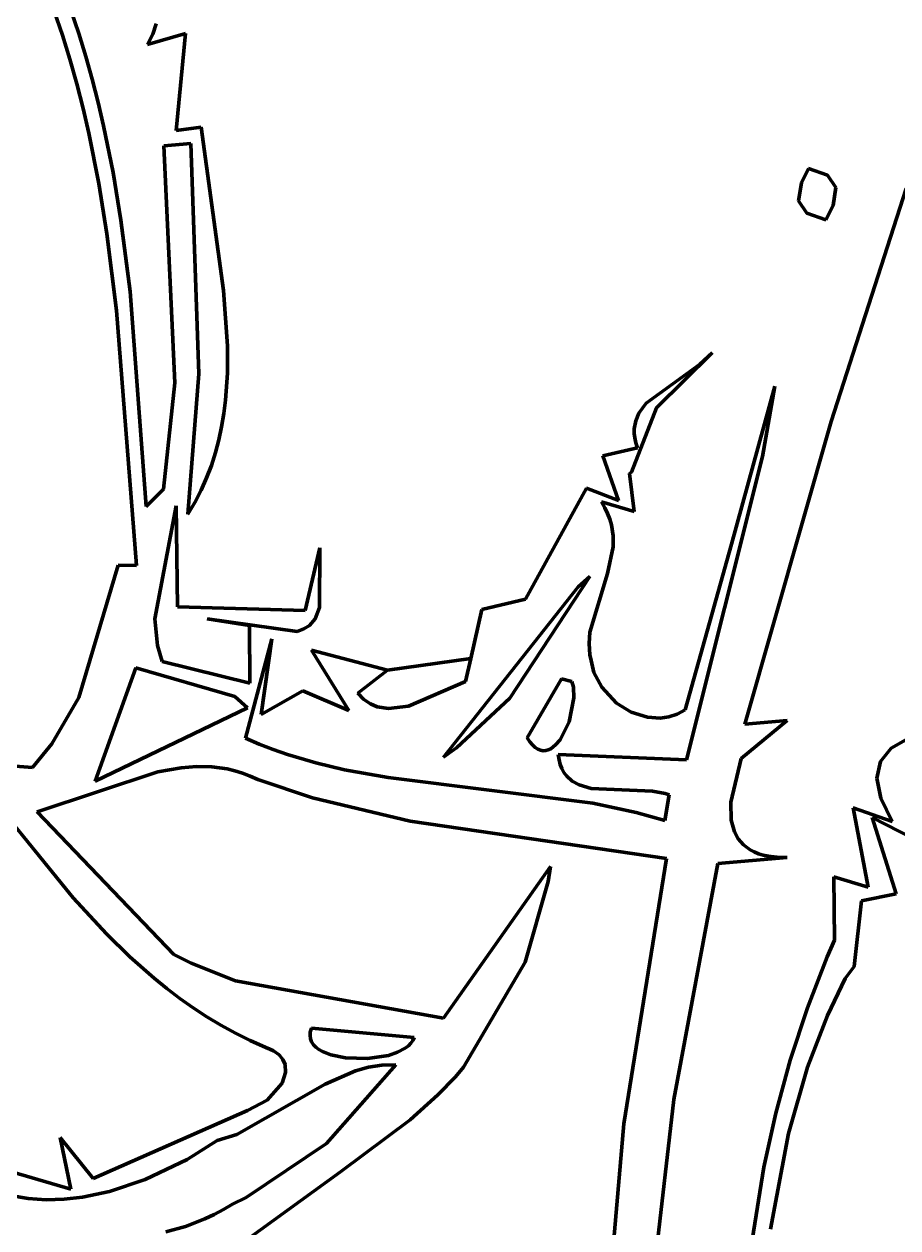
# Model space of a CAD drawing. Header units: millimetres. Extents: x 0 to 10.4, y 0 to 8.2.
# Drawn here: x 8.982 to 9.514, y 3.239 to 3.972 of the extents above; entities that cross this region are included whole.
import ezdxf

# ---------------------------------------------------------------- set-up
doc = ezdxf.new("R2010")
doc.units = ezdxf.units.MM
for name, color, linetype, lineweight in [('color#000000ff', 7, 'CONTINUOUS', 100), ('color#929292ff', 7, 'CONTINUOUS', 100), ('color#ffffffff', 7, 'CONTINUOUS', 100)]:
    doc.layers.add(name, color=color, linetype=linetype, lineweight=lineweight)

msp = doc.modelspace()

# ---------------------------------------------------------------- linework, layer by layer
at = {"layer": 'color#000000ff'}
for p, q in [((9.00562, 3.96526), (9.00064, 3.97988)), ((9.01101, 3.97988), (9.01561, 3.96615)), ((9.06062, 3.96584), (9.06276, 3.97202)), ((9.01019, 3.9505), (9.00562, 3.96526)), ((9.01561, 3.96615), (9.01986, 3.9523)), ((9.08051, 3.96623), (9.05737, 3.95942)), ((9.05737, 3.95942), (9.06062, 3.96584)), ((9.07479, 3.90712), (9.08051, 3.96623)), ((9.01437, 3.93561), (9.01019, 3.9505)), ((9.01986, 3.9523), (9.02377, 3.93833)), ((9.0182, 3.92061), (9.01437, 3.93561)), ((9.02377, 3.93833), (9.02736, 3.92426)), ((9.02169, 3.9055), (9.0182, 3.92061)), ((9.02736, 3.92426), (9.03065, 3.9101)), ((9.02775, 3.87499), (9.02169, 3.9055)), ((9.03065, 3.9101), (9.03641, 3.88152)), ((9.0901, 3.90917), (9.07479, 3.90712)), ((9.10375, 3.80981), (9.0901, 3.90917)), ((9.06742, 3.8979), (9.0838, 3.89917)), ((9.0838, 3.89917), (9.08859, 3.75902)), ((9.07412, 3.75352), (9.06742, 3.8979)), ((9.4599, 3.88394), (9.45549, 3.87532)), ((9.47144, 3.88001), (9.4599, 3.88394)), ((9.03641, 3.88152), (9.04117, 3.85268)), ((9.47639, 3.87253), (9.47144, 3.88001)), ((9.03271, 3.84419), (9.02775, 3.87499)), ((9.45549, 3.87532), (9.45381, 3.86434)), ((9.51937, 3.87185), (9.47364, 3.73002)), ((9.47474, 3.86149), (9.47639, 3.87253)), ((9.45381, 3.86434), (9.45877, 3.85683)), ((9.47035, 3.85279), (9.47474, 3.86149)), ((9.45877, 3.85683), (9.47035, 3.85279)), ((9.04117, 3.85268), (9.04674, 3.80909)), ((9.03851, 3.79761), (9.03271, 3.84419)), ((9.04674, 3.80909), (9.05655, 3.67839)), ((9.10608, 3.77612), (9.10375, 3.80981)), ((9.05069, 3.64246), (9.03851, 3.79761)), ((9.10602, 3.75947), (9.10608, 3.77612)), ((9.36738, 3.73833), (9.4012, 3.77184)), ((9.4012, 3.77184), (9.39338, 3.76466)), ((9.08859, 3.75902), (9.08191, 3.67359)), ((9.1049, 3.74304), (9.10602, 3.75947)), ((9.39338, 3.76466), (9.36103, 3.74115)), ((9.06705, 3.68885), (9.07412, 3.75352)), ((9.43933, 3.75155), (9.41291, 3.65535)), ((9.43184, 3.70871), (9.43933, 3.75155)), ((9.10389, 3.73493), (9.1049, 3.74304)), ((9.3521, 3.69928), (9.36738, 3.73833)), ((9.36103, 3.74115), (9.35652, 3.73504)), ((9.10254, 3.7269), (9.10389, 3.73493)), ((9.3546, 3.7305), (9.35372, 3.72552)), ((9.35652, 3.73504), (9.3546, 3.7305)), ((9.47364, 3.73002), (9.42096, 3.5459)), ((9.10084, 3.71895), (9.10254, 3.7269)), ((9.35372, 3.72552), (9.35371, 3.72284)), ((9.35371, 3.72284), (9.35403, 3.72003)), ((9.09876, 3.7111), (9.10084, 3.71895)), ((9.35403, 3.72003), (9.35469, 3.71708)), ((9.35469, 3.71708), (9.3557, 3.71398)), ((9.09628, 3.70336), (9.09876, 3.7111)), ((9.3557, 3.71398), (9.33456, 3.70921)), ((9.33456, 3.70921), (9.3441, 3.68203)), ((9.38547, 3.52411), (9.43184, 3.70871)), ((9.09338, 3.69573), (9.09628, 3.70336)), ((9.09003, 3.68821), (9.09338, 3.69573)), ((9.35081, 3.6983), (9.3521, 3.69928)), ((9.35377, 3.6752), (9.35081, 3.6983)), ((9.05655, 3.67839), (9.06705, 3.68885)), ((9.08622, 3.68083), (9.09003, 3.68821)), ((9.32461, 3.68947), (9.2876, 3.62197)), ((9.3441, 3.68203), (9.32461, 3.68947)), ((9.07478, 3.67865), (9.06195, 3.60998)), ((9.07562, 3.61732), (9.07478, 3.67865)), ((9.08191, 3.67359), (9.08622, 3.68083)), ((9.33587, 3.67755), (9.33381, 3.68107)), ((9.33381, 3.68107), (9.35377, 3.6752)), ((9.33754, 3.67406), (9.33587, 3.67755)), ((9.33884, 3.67062), (9.33754, 3.67406)), ((9.33982, 3.66721), (9.33884, 3.67062)), ((9.34084, 3.66047), (9.33982, 3.66721)), ((9.34082, 3.65384), (9.34084, 3.66047)), ((9.16227, 3.65324), (9.15339, 3.6151)), ((9.16207, 3.61693), (9.16227, 3.65324)), ((9.33748, 3.63757), (9.34082, 3.65384)), ((9.41291, 3.65535), (9.38471, 3.55448)), ((9.01556, 3.56198), (9.03945, 3.64268)), ((9.03945, 3.64268), (9.05069, 3.64246)), ((9.32675, 3.63562), (9.278, 3.5616)), ((9.31957, 3.62942), (9.32675, 3.63562)), ((9.32679, 3.60174), (9.33748, 3.63757)), ((9.23753, 3.52567), (9.31957, 3.62942)), ((9.2876, 3.62197), (9.26094, 3.61557)), ((9.15339, 3.6151), (9.07562, 3.61732)), ((9.15948, 3.61004), (9.16207, 3.61693)), ((9.26094, 3.61557), (9.25433, 3.5857)), ((9.06195, 3.60998), (9.06338, 3.59364)), ((9.11943, 3.6059), (9.09377, 3.61003)), ((9.09377, 3.61003), (9.14845, 3.6023)), ((9.11979, 3.57071), (9.11943, 3.6059)), ((9.15261, 3.60382), (9.15592, 3.60592)), ((9.15592, 3.60592), (9.15948, 3.61004)), ((9.13309, 3.59782), (9.11698, 3.53722)), ((9.12651, 3.55164), (9.13309, 3.59782)), ((9.14845, 3.6023), (9.15261, 3.60382)), ((9.3263, 3.59499), (9.32679, 3.60174)), ((9.06338, 3.59364), (9.06623, 3.58392)), ((9.20346, 3.57865), (9.15731, 3.59087)), ((9.15731, 3.59087), (9.17997, 3.55418)), ((9.32676, 3.58812), (9.3263, 3.59499)), ((9.06623, 3.58392), (9.11979, 3.57071)), ((9.25433, 3.5857), (9.20346, 3.57865)), ((9.32741, 3.58462), (9.32676, 3.58812)), ((9.32921, 3.57733), (9.32741, 3.58462)), ((9.05031, 3.58011), (9.02552, 3.51106)), ((9.11051, 3.56273), (9.05031, 3.58011)), ((9.33398, 3.56826), (9.32921, 3.57733)), ((9.28854, 3.53755), (9.30947, 3.57342)), ((9.30947, 3.57342), (9.31564, 3.57184)), ((9.31564, 3.57184), (9.31669, 3.56832)), ((8.99914, 3.53384), (9.01556, 3.56198)), ((9.11821, 3.5558), (9.11051, 3.56273)), ((9.15188, 3.56612), (9.12651, 3.55164)), ((9.17997, 3.55418), (9.15188, 3.56612)), ((9.278, 3.5616), (9.24557, 3.53145)), ((9.31704, 3.56187), (9.31401, 3.54719)), ((9.31669, 3.56832), (9.31704, 3.56187)), ((9.34299, 3.55871), (9.33398, 3.56826)), ((9.02552, 3.51106), (9.11821, 3.5558)), ((9.35194, 3.55315), (9.34299, 3.55871)), ((9.38471, 3.55448), (9.37979, 3.55189)), ((9.01216, 3.44018), (8.92346, 3.54872)), ((9.31401, 3.54719), (9.30858, 3.53637)), ((9.36185, 3.55), (9.35194, 3.55315)), ((9.36956, 3.54954), (9.36185, 3.55)), ((9.37471, 3.55027), (9.36956, 3.54954)), ((9.37979, 3.55189), (9.37471, 3.55027)), ((9.44678, 3.54816), (9.41892, 3.52491)), ((9.42096, 3.5459), (9.44678, 3.54816)), ((8.98728, 3.51937), (8.99914, 3.53384)), ((9.11698, 3.53722), (9.12546, 3.53361)), ((9.12546, 3.53361), (9.13399, 3.53033)), ((9.29015, 3.53511), (9.28854, 3.53755)), ((9.29177, 3.53315), (9.29015, 3.53511)), ((9.2934, 3.53165), (9.29177, 3.53315)), ((9.30588, 3.53316), (9.30295, 3.53088)), ((9.30858, 3.53637), (9.30588, 3.53316)), ((9.51019, 3.53116), (9.51915, 3.53637)), ((9.13399, 3.53033), (9.14258, 3.52736)), ((9.14258, 3.52736), (9.15989, 3.52226)), ((9.24557, 3.53145), (9.23753, 3.52567)), ((9.29504, 3.53058), (9.2934, 3.53165)), ((9.29666, 3.52992), (9.29504, 3.53058)), ((9.29827, 3.52965), (9.29666, 3.52992)), ((9.29986, 3.52973), (9.29827, 3.52965)), ((9.30142, 3.53015), (9.29986, 3.52973)), ((9.30295, 3.53088), (9.30142, 3.53015)), ((9.30793, 3.52422), (9.30744, 3.52744)), ((9.30744, 3.52744), (9.38547, 3.52411)), ((9.41892, 3.52491), (9.41244, 3.49826)), ((9.50356, 3.52306), (9.51019, 3.53116)), ((8.95732, 3.52176), (8.98728, 3.51937)), ((9.07783, 3.51934), (9.06376, 3.51677)), ((9.08722, 3.52008), (9.07783, 3.51934)), ((9.0966, 3.51986), (9.08722, 3.52008)), ((9.10597, 3.51856), (9.0966, 3.51986)), ((9.11064, 3.51745), (9.10597, 3.51856)), ((9.11531, 3.51601), (9.11064, 3.51745)), ((9.15989, 3.52226), (9.17736, 3.51813)), ((9.17736, 3.51813), (9.20382, 3.51339)), ((9.30869, 3.52133), (9.30793, 3.52422)), ((9.3097, 3.51875), (9.30869, 3.52133)), ((9.31094, 3.51647), (9.3097, 3.51875)), ((9.50143, 3.51292), (9.50356, 3.52306)), ((9.06376, 3.51677), (8.99012, 3.49244)), ((9.11998, 3.51423), (9.11531, 3.51601)), ((9.12463, 3.51209), (9.11998, 3.51423)), ((9.15789, 3.50093), (9.12463, 3.51209)), ((9.20382, 3.51339), (9.32851, 3.49775)), ((9.3124, 3.51446), (9.31094, 3.51647)), ((9.31591, 3.51121), (9.3124, 3.51446)), ((9.32013, 3.50885), (9.31591, 3.51121)), ((9.50382, 3.50076), (9.50143, 3.51292)), ((9.3275, 3.50667), (9.32013, 3.50885)), ((9.36493, 3.50495), (9.3275, 3.50667)), ((9.37262, 3.5036), (9.36493, 3.50495)), ((9.37231, 3.48717), (9.37493, 3.50286)), ((9.37493, 3.50286), (9.37262, 3.5036)), ((9.21741, 3.48679), (9.15789, 3.50093)), ((9.32851, 3.49775), (9.3549, 3.49209)), ((9.41244, 3.49826), (9.41275, 3.48741)), ((9.5107, 3.48656), (9.50382, 3.50076)), ((8.99012, 3.49244), (9.07349, 3.4057)), ((9.3549, 3.49209), (9.37231, 3.48717)), ((9.49615, 3.44658), (9.48706, 3.4949)), ((9.48706, 3.4949), (9.5107, 3.48656)), ((9.52357, 3.47633), (9.49861, 3.48901)), ((9.49861, 3.48901), (9.51328, 3.4425)), ((9.37347, 3.46407), (9.21741, 3.48679)), ((9.41275, 3.48741), (9.41476, 3.48021)), ((9.41476, 3.48021), (9.41706, 3.476)), ((9.41706, 3.476), (9.42022, 3.47234)), ((9.42022, 3.47234), (9.42431, 3.46931)), ((9.42431, 3.46931), (9.42672, 3.46805)), ((9.42672, 3.46805), (9.42938, 3.46699)), ((9.42938, 3.46699), (9.43231, 3.46611)), ((9.43231, 3.46611), (9.43551, 3.46545)), ((9.23761, 3.36687), (9.30269, 3.45926)), ((9.30269, 3.45926), (9.30139, 3.45002)), ((9.34745, 3.30261), (9.37347, 3.46407)), ((9.40455, 3.46106), (9.37783, 3.31734)), ((9.44685, 3.46477), (9.40455, 3.46106)), ((9.43551, 3.46545), (9.439, 3.46499)), ((9.439, 3.46499), (9.44277, 3.46477)), ((9.44277, 3.46477), (9.44685, 3.46477)), ((9.47568, 3.41435), (9.47533, 3.45291)), ((9.47533, 3.45291), (9.49615, 3.44658)), ((9.30139, 3.45002), (9.28737, 3.40097)), ((9.03242, 3.41817), (9.01216, 3.44018)), ((9.4921, 3.43839), (9.48756, 3.39835)), ((9.51328, 3.4425), (9.4921, 3.43839)), ((9.0466, 3.40426), (9.03242, 3.41817)), ((9.47126, 3.40419), (9.47568, 3.41435)), ((9.06142, 3.39114), (9.0466, 3.40426)), ((9.07349, 3.4057), (9.08394, 3.40036)), ((9.08394, 3.40036), (9.11101, 3.38953)), ((9.28737, 3.40097), (9.24987, 3.33696)), ((9.45913, 3.37314), (9.47126, 3.40419)), ((9.48756, 3.39835), (9.48209, 3.3911)), ((9.06912, 3.38491), (9.06142, 3.39114)), ((9.11101, 3.38953), (9.23761, 3.36687)), ((9.48209, 3.3911), (9.47133, 3.36842)), ((9.07701, 3.37893), (9.06912, 3.38491)), ((9.08512, 3.3732), (9.07701, 3.37893)), ((9.09346, 3.36776), (9.08512, 3.3732)), ((9.44867, 3.34137), (9.45913, 3.37314)), ((9.10204, 3.36261), (9.09346, 3.36776)), ((9.47133, 3.36842), (9.45929, 3.33713)), ((9.11088, 3.35777), (9.10204, 3.36261)), ((9.11999, 3.35326), (9.11088, 3.35777)), ((9.15652, 3.35846), (9.15633, 3.35629)), ((9.15633, 3.35629), (9.1566, 3.35428)), ((9.15723, 3.36078), (9.15652, 3.35846)), ((9.2198, 3.35517), (9.15723, 3.36078)), ((9.12938, 3.3491), (9.11999, 3.35326)), ((9.13186, 3.3481), (9.12938, 3.3491)), ((9.1566, 3.35428), (9.15731, 3.35243)), ((9.15731, 3.35243), (9.15843, 3.35073)), ((9.15843, 3.35073), (9.15991, 3.34919)), ((9.15991, 3.34919), (9.16174, 3.3478)), ((9.20966, 3.34612), (9.21431, 3.34857)), ((9.21431, 3.34857), (9.21621, 3.35)), ((9.21621, 3.35), (9.21778, 3.35158)), ((9.21778, 3.35158), (9.21899, 3.35331)), ((9.21899, 3.35331), (9.2198, 3.35517)), ((9.13403, 3.34699), (9.13186, 3.3481)), ((9.13748, 3.3445), (9.13403, 3.34699)), ((9.13983, 3.34171), (9.13748, 3.3445)), ((9.14118, 3.33868), (9.13983, 3.34171)), ((9.16174, 3.3478), (9.16387, 3.34657)), ((9.16387, 3.34657), (9.16891, 3.34456)), ((9.16891, 3.34456), (9.17792, 3.34268)), ((9.17792, 3.34268), (9.19124, 3.34228)), ((9.19124, 3.34228), (9.20408, 3.34426)), ((9.20408, 3.34426), (9.20966, 3.34612)), ((9.43985, 3.309), (9.44867, 3.34137)), ((9.1415, 3.33385), (9.14118, 3.33868)), ((9.18405, 3.33488), (9.16559, 3.32671)), ((9.16641, 3.29069), (9.2085, 3.33845)), ((9.19185, 3.33699), (9.18405, 3.33488)), ((9.19999, 3.33822), (9.19185, 3.33699)), ((9.2085, 3.33845), (9.19999, 3.33822)), ((9.24987, 3.33696), (9.24482, 3.33119)), ((9.45929, 3.33713), (9.44762, 3.2967)), ((9.16559, 3.32671), (9.11178, 3.29603)), ((9.13028, 3.31689), (9.13929, 3.32725)), ((9.13929, 3.32725), (9.1415, 3.33385)), ((9.24482, 3.33119), (9.23424, 3.32022)), ((9.23424, 3.32022), (9.21738, 3.305)), ((9.11818, 3.31066), (9.13028, 3.31689)), ((9.37783, 3.31734), (9.34618, 3.0415)), ((9.02431, 3.26926), (9.11818, 3.31066)), ((9.21738, 3.305), (9.1749, 3.27334)), ((9.43265, 3.27615), (9.43985, 3.309)), ((9.32394, 3.03604), (9.34745, 3.30261)), ((9.01072, 3.26282), (9.00432, 3.29416)), ((9.00432, 3.29416), (9.02431, 3.26926)), ((9.09988, 3.29233), (9.08146, 3.28093)), ((9.11178, 3.29603), (9.09988, 3.29233)), ((9.11751, 3.25773), (9.16641, 3.29069)), ((9.44762, 3.2967), (9.43676, 3.23855)), ((8.94747, 3.2814), (9.01072, 3.26282)), ((9.08146, 3.28093), (9.05598, 3.26874)), ((9.42554, 3.23179), (9.43265, 3.27615)), ((9.05598, 3.26874), (9.03434, 3.26148)), ((9.1749, 3.27334), (9.09512, 3.21561)), ((9.03434, 3.26148), (9.01775, 3.25796)), ((8.9847, 3.25714), (8.97399, 3.25903)), ((8.99561, 3.25638), (8.9847, 3.25714)), ((9.00665, 3.25669), (8.99561, 3.25638)), ((9.01775, 3.25796), (9.00665, 3.25669)), ((9.10366, 3.25039), (9.10924, 3.25377)), ((9.10924, 3.25377), (9.11751, 3.25773)), ((9.09227, 3.24465), (9.098, 3.24735)), ((9.098, 3.24735), (9.10366, 3.25039)), ((9.06864, 3.23677), (9.08058, 3.24015)), ((9.08058, 3.24015), (9.09227, 3.24465))]:
    msp.add_line(p, q, dxfattribs=at)
at = {"layer": 'color#929292ff'}
for p, q in [((9.45549, 3.87532), (9.4599, 3.88394)), ((9.4599, 3.88394), (9.47144, 3.88001)), ((9.47144, 3.88001), (9.47639, 3.87253)), ((9.45381, 3.86434), (9.45549, 3.87532)), ((9.47639, 3.87253), (9.47474, 3.86149)), ((9.45877, 3.85683), (9.45381, 3.86434)), ((9.47474, 3.86149), (9.47035, 3.85279)), ((9.47035, 3.85279), (9.45877, 3.85683)), ((9.20346, 3.57865), (9.25433, 3.5857)), ((9.25433, 3.5857), (9.25102, 3.57174)), ((9.18553, 3.56468), (9.20346, 3.57865)), ((9.25102, 3.57174), (9.2162, 3.55675)), ((9.18913, 3.56092), (9.18553, 3.56468)), ((9.19308, 3.5582), (9.18913, 3.56092)), ((9.19731, 3.55642), (9.19308, 3.5582)), ((9.20411, 3.5553), (9.19731, 3.55642)), ((9.2162, 3.55675), (9.20411, 3.5553)), ((9.15633, 3.35629), (9.15652, 3.35846)), ((9.1566, 3.35428), (9.15633, 3.35629)), ((9.15652, 3.35846), (9.15723, 3.36078)), ((9.15723, 3.36078), (9.2198, 3.35517)), ((9.15731, 3.35243), (9.1566, 3.35428)), ((9.15843, 3.35073), (9.15731, 3.35243)), ((9.15991, 3.34919), (9.15843, 3.35073)), ((9.16174, 3.3478), (9.15991, 3.34919)), ((9.21431, 3.34857), (9.20966, 3.34612)), ((9.21621, 3.35), (9.21431, 3.34857)), ((9.21778, 3.35158), (9.21621, 3.35)), ((9.21899, 3.35331), (9.21778, 3.35158)), ((9.2198, 3.35517), (9.21899, 3.35331)), ((9.16387, 3.34657), (9.16174, 3.3478)), ((9.16891, 3.34456), (9.16387, 3.34657)), ((9.17792, 3.34268), (9.16891, 3.34456)), ((9.19124, 3.34228), (9.17792, 3.34268)), ((9.20408, 3.34426), (9.19124, 3.34228)), ((9.20966, 3.34612), (9.20408, 3.34426))]:
    msp.add_line(p, q, dxfattribs=at)
at = {"layer": 'color#ffffffff'}
for p, q in [((9.00064, 3.97988), (9.00562, 3.96526)), ((9.01561, 3.96615), (9.01101, 3.97988)), ((9.06276, 3.97202), (9.06062, 3.96584)), ((9.00562, 3.96526), (9.01019, 3.9505)), ((9.01986, 3.9523), (9.01561, 3.96615)), ((9.05737, 3.95942), (9.08051, 3.96623)), ((9.06062, 3.96584), (9.05737, 3.95942)), ((9.08051, 3.96623), (9.07479, 3.90712)), ((9.01019, 3.9505), (9.01437, 3.93561)), ((9.02377, 3.93833), (9.01986, 3.9523)), ((9.01437, 3.93561), (9.0182, 3.92061)), ((9.02736, 3.92426), (9.02377, 3.93833)), ((9.0182, 3.92061), (9.02169, 3.9055)), ((9.03065, 3.9101), (9.02736, 3.92426)), ((9.02169, 3.9055), (9.02775, 3.87499)), ((9.03641, 3.88152), (9.03065, 3.9101)), ((9.07479, 3.90712), (9.0901, 3.90917)), ((9.0901, 3.90917), (9.10375, 3.80981)), ((9.0838, 3.89917), (9.06742, 3.8979)), ((9.08859, 3.75902), (9.0838, 3.89917)), ((9.06742, 3.8979), (9.07412, 3.75352)), ((9.04117, 3.85268), (9.03641, 3.88152)), ((9.02775, 3.87499), (9.03271, 3.84419)), ((9.47364, 3.73002), (9.51937, 3.87185)), ((9.04674, 3.80909), (9.04117, 3.85268)), ((9.03271, 3.84419), (9.03851, 3.79761)), ((9.05655, 3.67839), (9.04674, 3.80909)), ((9.10375, 3.80981), (9.10608, 3.77612)), ((9.03851, 3.79761), (9.05069, 3.64246)), ((9.10608, 3.77612), (9.10602, 3.75947)), ((9.4012, 3.77184), (9.36738, 3.73833)), ((9.39338, 3.76466), (9.4012, 3.77184)), ((9.08191, 3.67359), (9.08859, 3.75902)), ((9.10602, 3.75947), (9.1049, 3.74304)), ((9.36103, 3.74115), (9.39338, 3.76466)), ((9.07412, 3.75352), (9.06705, 3.68885)), ((9.41291, 3.65535), (9.43933, 3.75155)), ((9.43933, 3.75155), (9.43184, 3.70871)), ((9.1049, 3.74304), (9.10389, 3.73493)), ((9.36738, 3.73833), (9.3521, 3.69928)), ((9.35652, 3.73504), (9.36103, 3.74115)), ((9.10389, 3.73493), (9.10254, 3.7269)), ((9.35372, 3.72552), (9.3546, 3.7305)), ((9.3546, 3.7305), (9.35652, 3.73504)), ((9.42096, 3.5459), (9.47364, 3.73002)), ((9.10254, 3.7269), (9.10084, 3.71895)), ((9.35371, 3.72284), (9.35372, 3.72552)), ((9.35403, 3.72003), (9.35371, 3.72284)), ((9.10084, 3.71895), (9.09876, 3.7111)), ((9.35469, 3.71708), (9.35403, 3.72003)), ((9.3557, 3.71398), (9.35469, 3.71708)), ((9.09876, 3.7111), (9.09628, 3.70336)), ((9.33456, 3.70921), (9.3557, 3.71398)), ((9.3441, 3.68203), (9.33456, 3.70921)), ((9.43184, 3.70871), (9.38547, 3.52411)), ((9.09628, 3.70336), (9.09338, 3.69573)), ((9.09338, 3.69573), (9.09003, 3.68821)), ((9.3521, 3.69928), (9.35081, 3.6983)), ((9.35081, 3.6983), (9.35377, 3.6752)), ((9.06705, 3.68885), (9.05655, 3.67839)), ((9.09003, 3.68821), (9.08622, 3.68083)), ((9.2876, 3.62197), (9.32461, 3.68947)), ((9.32461, 3.68947), (9.3441, 3.68203)), ((9.06195, 3.60998), (9.07478, 3.67865)), ((9.07478, 3.67865), (9.07562, 3.61732)), ((9.08622, 3.68083), (9.08191, 3.67359)), ((9.35377, 3.6752), (9.33381, 3.68107)), ((9.33381, 3.68107), (9.33587, 3.67755)), ((9.33587, 3.67755), (9.33754, 3.67406)), ((9.33754, 3.67406), (9.33884, 3.67062)), ((9.33884, 3.67062), (9.33982, 3.66721)), ((9.33982, 3.66721), (9.34084, 3.66047)), ((9.34084, 3.66047), (9.34082, 3.65384)), ((9.15339, 3.6151), (9.16227, 3.65324)), ((9.16227, 3.65324), (9.16207, 3.61693)), ((9.34082, 3.65384), (9.33748, 3.63757)), ((9.38471, 3.55448), (9.41291, 3.65535)), ((9.03945, 3.64268), (9.01556, 3.56198)), ((9.05069, 3.64246), (9.03945, 3.64268)), ((9.278, 3.5616), (9.32675, 3.63562)), ((9.32675, 3.63562), (9.31957, 3.62942)), ((9.33748, 3.63757), (9.32679, 3.60174)), ((9.31957, 3.62942), (9.23753, 3.52567)), ((9.26094, 3.61557), (9.2876, 3.62197)), ((9.07562, 3.61732), (9.15339, 3.6151)), ((9.16207, 3.61693), (9.15948, 3.61004)), ((9.25433, 3.5857), (9.26094, 3.61557)), ((9.06338, 3.59364), (9.06195, 3.60998)), ((9.14845, 3.6023), (9.09377, 3.61003)), ((9.09377, 3.61003), (9.11943, 3.6059)), ((9.11943, 3.6059), (9.11979, 3.57071)), ((9.15592, 3.60592), (9.15261, 3.60382)), ((9.15948, 3.61004), (9.15592, 3.60592)), ((9.11698, 3.53722), (9.13309, 3.59782)), ((9.13309, 3.59782), (9.12651, 3.55164)), ((9.15261, 3.60382), (9.14845, 3.6023)), ((9.32679, 3.60174), (9.3263, 3.59499)), ((9.06623, 3.58392), (9.06338, 3.59364)), ((9.17997, 3.55418), (9.15731, 3.59087)), ((9.15731, 3.59087), (9.20346, 3.57865)), ((9.3263, 3.59499), (9.32676, 3.58812)), ((9.11979, 3.57071), (9.06623, 3.58392)), ((9.25102, 3.57174), (9.25433, 3.5857)), ((9.32676, 3.58812), (9.32741, 3.58462)), ((9.32741, 3.58462), (9.32921, 3.57733)), ((9.02552, 3.51106), (9.05031, 3.58011)), ((9.05031, 3.58011), (9.11051, 3.56273)), ((9.20346, 3.57865), (9.18553, 3.56468)), ((9.32921, 3.57733), (9.33398, 3.56826)), ((9.2162, 3.55675), (9.25102, 3.57174)), ((9.30947, 3.57342), (9.28854, 3.53755)), ((9.31564, 3.57184), (9.30947, 3.57342)), ((9.31669, 3.56832), (9.31564, 3.57184)), ((9.01556, 3.56198), (8.99914, 3.53384)), ((9.11051, 3.56273), (9.11821, 3.5558)), ((9.12651, 3.55164), (9.15188, 3.56612)), ((9.15188, 3.56612), (9.17997, 3.55418)), ((9.18553, 3.56468), (9.18913, 3.56092)), ((9.24557, 3.53145), (9.278, 3.5616)), ((9.31401, 3.54719), (9.31704, 3.56187)), ((9.31704, 3.56187), (9.31669, 3.56832)), ((9.33398, 3.56826), (9.34299, 3.55871)), ((9.11821, 3.5558), (9.02552, 3.51106)), ((9.18913, 3.56092), (9.19308, 3.5582)), ((9.19308, 3.5582), (9.19731, 3.55642)), ((9.19731, 3.55642), (9.20411, 3.5553)), ((9.20411, 3.5553), (9.2162, 3.55675)), ((9.34299, 3.55871), (9.35194, 3.55315)), ((9.37979, 3.55189), (9.38471, 3.55448)), ((8.92346, 3.54872), (9.01216, 3.44018)), ((9.30858, 3.53637), (9.31401, 3.54719)), ((9.35194, 3.55315), (9.36185, 3.55)), ((9.36185, 3.55), (9.36956, 3.54954)), ((9.36956, 3.54954), (9.37471, 3.55027)), ((9.37471, 3.55027), (9.37979, 3.55189)), ((9.41892, 3.52491), (9.44678, 3.54816)), ((9.44678, 3.54816), (9.42096, 3.5459)), ((8.99914, 3.53384), (8.98728, 3.51937)), ((9.12546, 3.53361), (9.11698, 3.53722)), ((9.13399, 3.53033), (9.12546, 3.53361)), ((9.28854, 3.53755), (9.29015, 3.53511)), ((9.29015, 3.53511), (9.29177, 3.53315)), ((9.29177, 3.53315), (9.2934, 3.53165)), ((9.30295, 3.53088), (9.30588, 3.53316)), ((9.30588, 3.53316), (9.30858, 3.53637)), ((9.51915, 3.53637), (9.51019, 3.53116)), ((9.14258, 3.52736), (9.13399, 3.53033)), ((9.15989, 3.52226), (9.14258, 3.52736)), ((9.23753, 3.52567), (9.24557, 3.53145)), ((9.2934, 3.53165), (9.29504, 3.53058)), ((9.29504, 3.53058), (9.29666, 3.52992)), ((9.29666, 3.52992), (9.29827, 3.52965)), ((9.29827, 3.52965), (9.29986, 3.52973)), ((9.29986, 3.52973), (9.30142, 3.53015)), ((9.30142, 3.53015), (9.30295, 3.53088)), ((9.38547, 3.52411), (9.30744, 3.52744)), ((9.30744, 3.52744), (9.30793, 3.52422)), ((9.41244, 3.49826), (9.41892, 3.52491)), ((9.51019, 3.53116), (9.50356, 3.52306)), ((8.98728, 3.51937), (8.95732, 3.52176)), ((9.06376, 3.51677), (9.07783, 3.51934)), ((9.07783, 3.51934), (9.08722, 3.52008)), ((9.08722, 3.52008), (9.0966, 3.51986)), ((9.0966, 3.51986), (9.10597, 3.51856)), ((9.10597, 3.51856), (9.11064, 3.51745)), ((9.11064, 3.51745), (9.11531, 3.51601)), ((9.17736, 3.51813), (9.15989, 3.52226)), ((9.20382, 3.51339), (9.17736, 3.51813)), ((9.30793, 3.52422), (9.30869, 3.52133)), ((9.30869, 3.52133), (9.3097, 3.51875)), ((9.3097, 3.51875), (9.31094, 3.51647)), ((9.50356, 3.52306), (9.50143, 3.51292)), ((8.99012, 3.49244), (9.06376, 3.51677)), ((9.11531, 3.51601), (9.11998, 3.51423)), ((9.11998, 3.51423), (9.12463, 3.51209)), ((9.12463, 3.51209), (9.15789, 3.50093)), ((9.32851, 3.49775), (9.20382, 3.51339)), ((9.31094, 3.51647), (9.3124, 3.51446)), ((9.3124, 3.51446), (9.31591, 3.51121)), ((9.31591, 3.51121), (9.32013, 3.50885)), ((9.50143, 3.51292), (9.50382, 3.50076)), ((9.32013, 3.50885), (9.3275, 3.50667)), ((9.3275, 3.50667), (9.36493, 3.50495)), ((9.36493, 3.50495), (9.37262, 3.5036)), ((9.37493, 3.50286), (9.37231, 3.48717)), ((9.37262, 3.5036), (9.37493, 3.50286)), ((9.15789, 3.50093), (9.21741, 3.48679)), ((9.3549, 3.49209), (9.32851, 3.49775)), ((9.41275, 3.48741), (9.41244, 3.49826)), ((9.50382, 3.50076), (9.5107, 3.48656)), ((9.07349, 3.4057), (8.99012, 3.49244)), ((9.37231, 3.48717), (9.3549, 3.49209)), ((9.5107, 3.48656), (9.48706, 3.4949)), ((9.48706, 3.4949), (9.49615, 3.44658)), ((9.51328, 3.4425), (9.49861, 3.48901)), ((9.49861, 3.48901), (9.52357, 3.47633)), ((9.21741, 3.48679), (9.37347, 3.46407)), ((9.41476, 3.48021), (9.41275, 3.48741)), ((9.41706, 3.476), (9.41476, 3.48021)), ((9.42022, 3.47234), (9.41706, 3.476)), ((9.42431, 3.46931), (9.42022, 3.47234)), ((9.42672, 3.46805), (9.42431, 3.46931)), ((9.42938, 3.46699), (9.42672, 3.46805)), ((9.43231, 3.46611), (9.42938, 3.46699)), ((9.43551, 3.46545), (9.43231, 3.46611)), ((9.30269, 3.45926), (9.23761, 3.36687)), ((9.30139, 3.45002), (9.30269, 3.45926)), ((9.37347, 3.46407), (9.34745, 3.30261)), ((9.37783, 3.31734), (9.40455, 3.46106)), ((9.40455, 3.46106), (9.44685, 3.46477)), ((9.439, 3.46499), (9.43551, 3.46545)), ((9.44277, 3.46477), (9.439, 3.46499)), ((9.44685, 3.46477), (9.44277, 3.46477)), ((9.49615, 3.44658), (9.47533, 3.45291)), ((9.47533, 3.45291), (9.47568, 3.41435)), ((9.28737, 3.40097), (9.30139, 3.45002)), ((9.01216, 3.44018), (9.03242, 3.41817)), ((9.48756, 3.39835), (9.4921, 3.43839)), ((9.4921, 3.43839), (9.51328, 3.4425)), ((9.03242, 3.41817), (9.0466, 3.40426)), ((9.47568, 3.41435), (9.47126, 3.40419)), ((9.0466, 3.40426), (9.06142, 3.39114)), ((9.08394, 3.40036), (9.07349, 3.4057)), ((9.11101, 3.38953), (9.08394, 3.40036)), ((9.24987, 3.33696), (9.28737, 3.40097)), ((9.47126, 3.40419), (9.45913, 3.37314)), ((9.48209, 3.3911), (9.48756, 3.39835)), ((9.06142, 3.39114), (9.06912, 3.38491)), ((9.23761, 3.36687), (9.11101, 3.38953)), ((9.47133, 3.36842), (9.48209, 3.3911)), ((9.06912, 3.38491), (9.07701, 3.37893)), ((9.07701, 3.37893), (9.08512, 3.3732)), ((9.08512, 3.3732), (9.09346, 3.36776)), ((9.45913, 3.37314), (9.44867, 3.34137)), ((9.09346, 3.36776), (9.10204, 3.36261)), ((9.45929, 3.33713), (9.47133, 3.36842)), ((9.10204, 3.36261), (9.11088, 3.35777)), ((9.11088, 3.35777), (9.11999, 3.35326)), ((9.11999, 3.35326), (9.12938, 3.3491)), ((9.12938, 3.3491), (9.13186, 3.3481)), ((9.13186, 3.3481), (9.13403, 3.34699)), ((9.13403, 3.34699), (9.13748, 3.3445)), ((9.13748, 3.3445), (9.13983, 3.34171)), ((9.13983, 3.34171), (9.14118, 3.33868)), ((9.44867, 3.34137), (9.43985, 3.309)), ((9.14118, 3.33868), (9.1415, 3.33385)), ((9.16559, 3.32671), (9.18405, 3.33488)), ((9.2085, 3.33845), (9.16641, 3.29069)), ((9.18405, 3.33488), (9.19185, 3.33699)), ((9.19185, 3.33699), (9.19999, 3.33822)), ((9.19999, 3.33822), (9.2085, 3.33845)), ((9.24482, 3.33119), (9.24987, 3.33696)), ((9.44762, 3.2967), (9.45929, 3.33713)), ((9.11178, 3.29603), (9.16559, 3.32671)), ((9.13929, 3.32725), (9.13028, 3.31689)), ((9.1415, 3.33385), (9.13929, 3.32725)), ((9.23424, 3.32022), (9.24482, 3.33119)), ((9.21738, 3.305), (9.23424, 3.32022)), ((9.13028, 3.31689), (9.11818, 3.31066)), ((9.34618, 3.0415), (9.37783, 3.31734)), ((9.11818, 3.31066), (9.02431, 3.26926)), ((9.1749, 3.27334), (9.21738, 3.305)), ((9.43985, 3.309), (9.43265, 3.27615)), ((9.34745, 3.30261), (9.32394, 3.03604)), ((9.02431, 3.26926), (9.00432, 3.29416)), ((9.00432, 3.29416), (9.01072, 3.26282)), ((9.08146, 3.28093), (9.09988, 3.29233)), ((9.09988, 3.29233), (9.11178, 3.29603)), ((9.16641, 3.29069), (9.11751, 3.25773)), ((9.43676, 3.23855), (9.44762, 3.2967)), ((9.01072, 3.26282), (8.94747, 3.2814)), ((9.05598, 3.26874), (9.08146, 3.28093)), ((9.43265, 3.27615), (9.42554, 3.23179)), ((9.03434, 3.26148), (9.05598, 3.26874)), ((9.09512, 3.21561), (9.1749, 3.27334)), ((9.01775, 3.25796), (9.03434, 3.26148)), ((8.97399, 3.25903), (8.9847, 3.25714)), ((8.9847, 3.25714), (8.99561, 3.25638)), ((8.99561, 3.25638), (9.00665, 3.25669)), ((9.00665, 3.25669), (9.01775, 3.25796)), ((9.10924, 3.25377), (9.10366, 3.25039)), ((9.11751, 3.25773), (9.10924, 3.25377)), ((9.098, 3.24735), (9.09227, 3.24465)), ((9.10366, 3.25039), (9.098, 3.24735)), ((9.08058, 3.24015), (9.06864, 3.23677)), ((9.09227, 3.24465), (9.08058, 3.24015))]:
    msp.add_line(p, q, dxfattribs=at)

doc.saveas('drawing.dxf')
